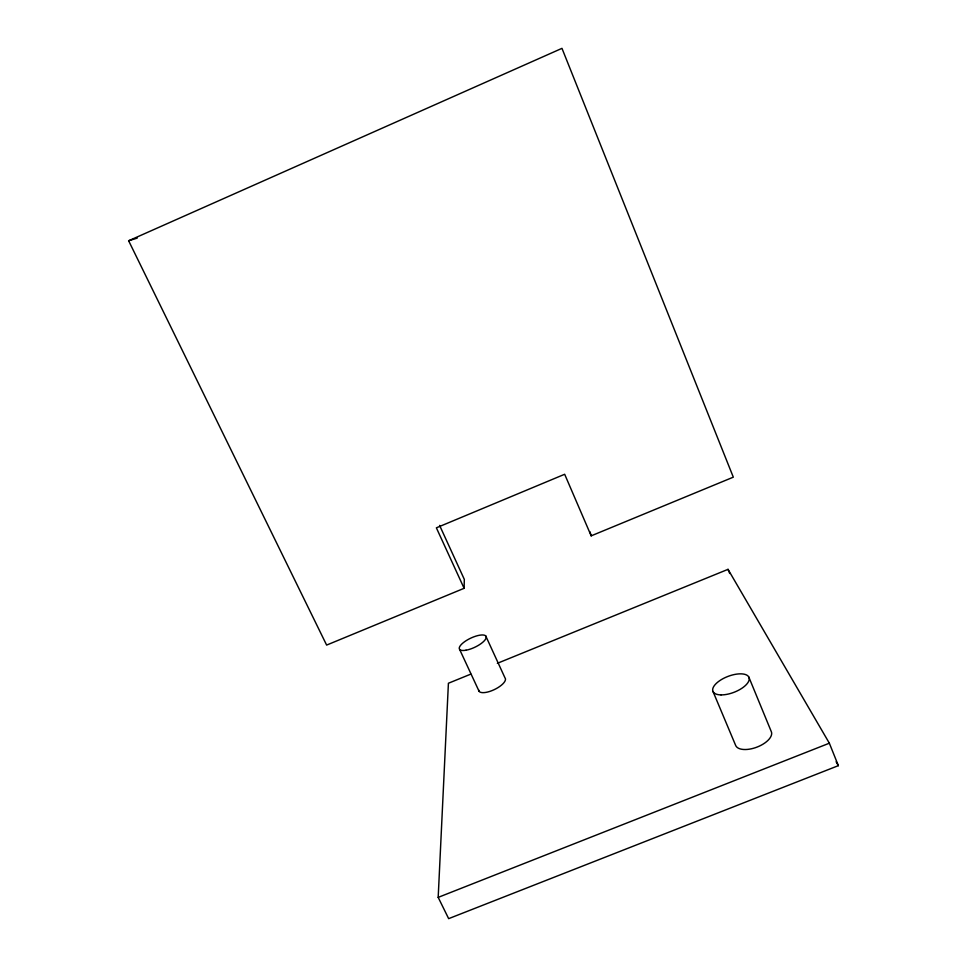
<?xml version="1.0" encoding="UTF-8"?>
<svg xmlns="http://www.w3.org/2000/svg" width="967" height="967" viewBox="0 0 967 967"><rect width="100%" height="100%" fill="white"/><g stroke="black" fill="none" stroke-linecap="round" stroke-linejoin="round"><path stroke-width="1.45" d="M464.112 588.311L436.371 527.825L564.668 474.265L591.175 535.851L733.312 477.166L561.972 48.35L128.635 240.759L326.628 645.086L464.112 588.311L464.317 579.378L439.598 525.395M497.352 663.314L728.03 569.345L829.348 743.2L838.365 765.659L448.652 918.65L438.184 897.376L448.41 683.246L470.784 674.132M438.184 897.376L829.348 743.2M128.635 240.759L137.193 238.136M836.117 761.754L838.365 765.659M459.627 649.425L479.112 691.357M485.748 635.96L504.967 677.843A14.638 5.439 -25.6 0 1 493.944 689.785A14.638 5.439 -25.6 0 1 478.665 690.003M712.981 691.429L735.682 745.484A19.122 9.223 -20.7 0 0 757.379 746.959A19.122 9.223 -20.7 0 0 771.207 731.403L748.833 677.081M728.03 569.345L729.722 573.491M590.027 531.874L591.175 535.851M721.031 694.898A19.316 8.498 -21 0 0 749.22 679.305A19.316 8.498 -21 0 0 722.627 678.882A19.316 8.498 -21 0 0 721.031 694.898M466.021 650.211A14.759 4.992 -25.4 0 0 486.232 637.168A14.759 4.992 -25.4 0 0 465.925 640.807A14.759 4.992 -25.4 0 0 466.021 650.211"/></g></svg>
